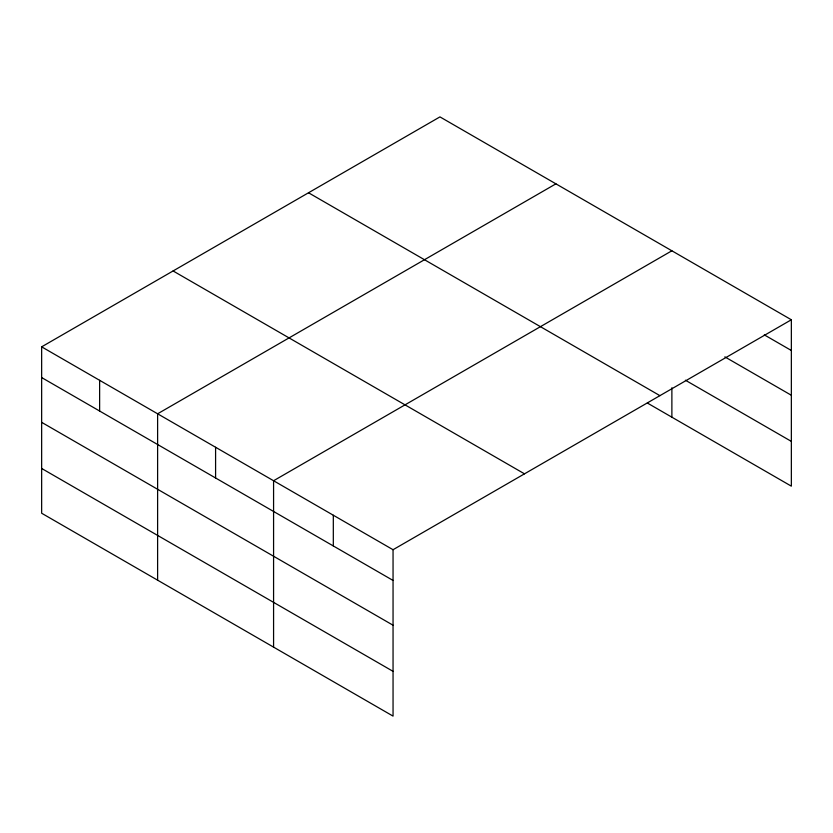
<?xml version="1.0" encoding="UTF-8"?>
<svg xmlns="http://www.w3.org/2000/svg" width="833" height="833" viewBox="0 0 833 833"><rect width="100%" height="100%" fill="white"/><g stroke="black" fill="none" stroke-linecap="round" stroke-linejoin="round"><path stroke-width="1.25" d="M791.35 319.768L439.949 116.891L41.65 346.84L41.65 513.232L393.051 716.109L393.051 549.718L791.35 319.768L791.35 486.16L647.345 403.016M555.913 183.833L157.614 413.793L157.614 580.185M671.877 250.785L273.578 480.745L273.578 647.137M764.298 334.866L791.35 350.485M724.845 356.868L791.35 395.259M685.403 380.212L791.35 441.386M308.512 192.767L659.913 395.654M173.087 270.954L524.488 473.831M41.65 346.84L393.051 549.718M41.65 377.557L393.051 580.445M41.65 422.331L393.051 625.219M41.65 468.458L393.051 671.346M671.877 387.761L671.877 417.177M333.315 515.231L333.315 545.948M215.591 447.269L215.591 477.986M99.627 380.317L99.627 411.033"/></g></svg>
